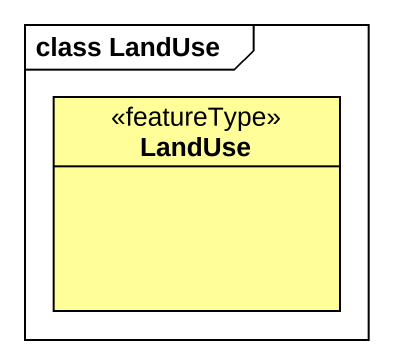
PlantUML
@startuml
mainframe class LandUse
hide circle
hide empty members
class LandUse <<featureType>> #FFFE99
@enduml
